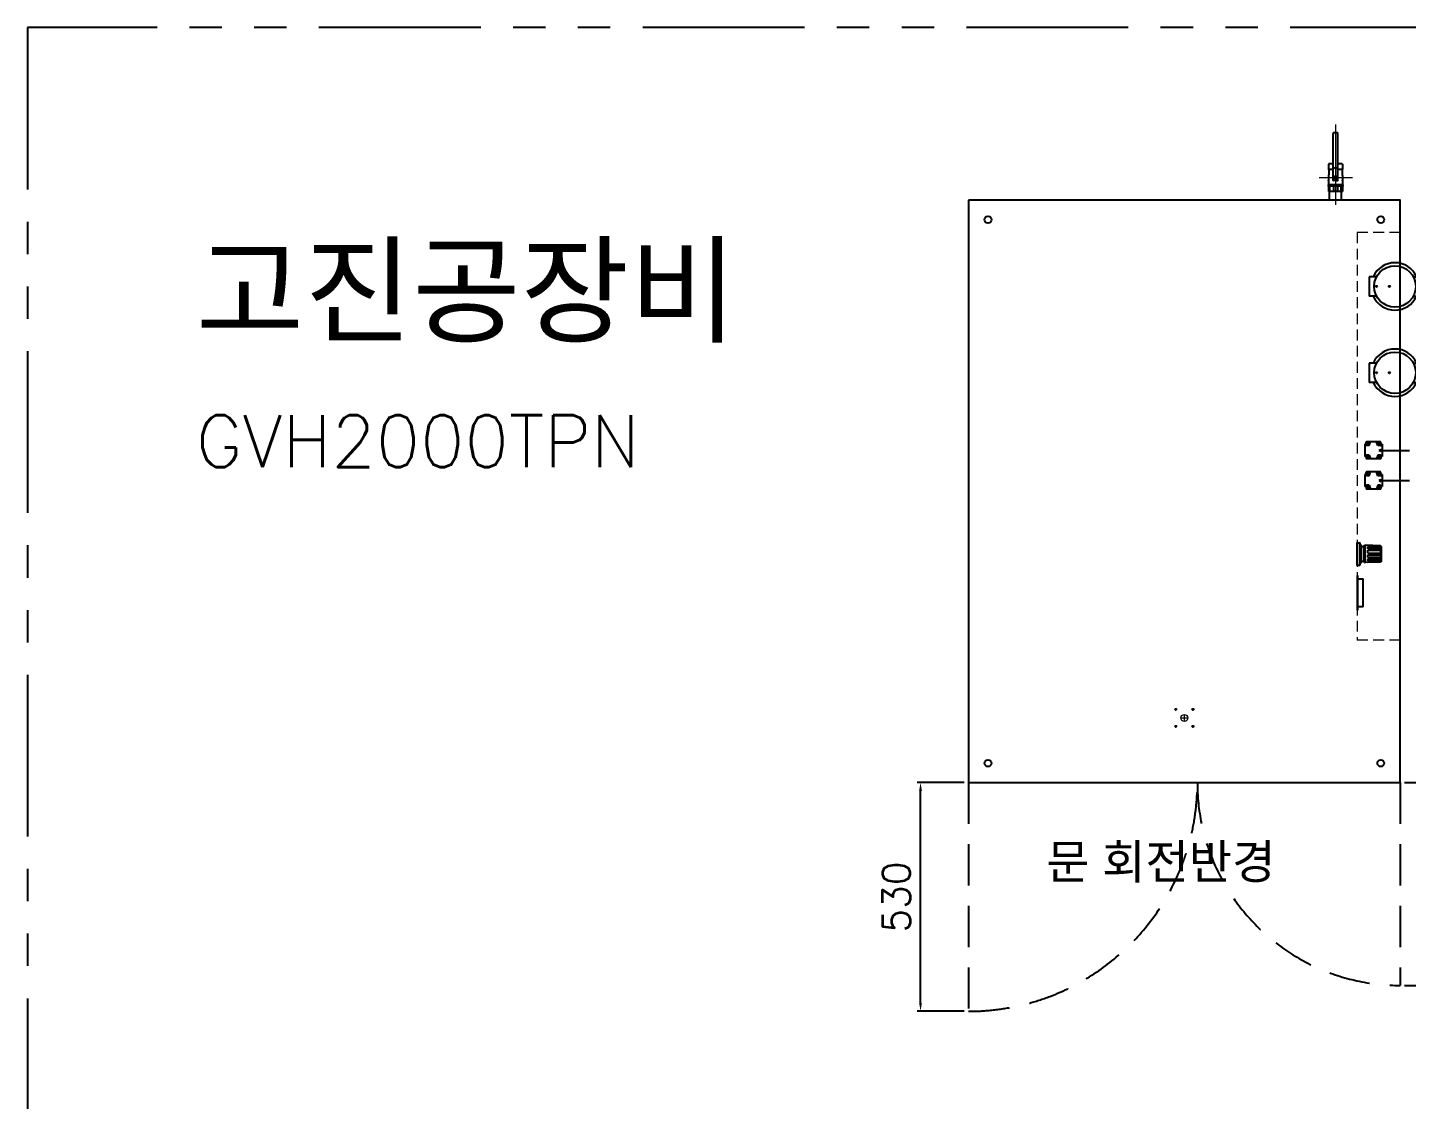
# Model space of a CAD drawing. Header units: millimetres. Extents: x 92843 to 114843, y 2721 to 9158.
# Drawn here: x 92843 to 96037, y 6674 to 9158 of the extents above; entities that cross this region are included whole.
import ezdxf
from ezdxf.enums import TextEntityAlignment as Align

# ---------------------------------------------------------------- set-up
doc = ezdxf.new("R2010")
doc.units = ezdxf.units.MM
doc.header["$LTSCALE"] = 10
for name, pattern in [('C_CENTER_L', [2, 1.25, -0.25, 0.25, -0.25]), ('C_SOLID_L', [0]), ('CENTER', [2, 1.25, -0.25, 0.25, -0.25]), ('DASHED', [0.75, 0.5, -0.25]), ('DASHED2', [9.525, 6.35, -3.175]), ('PHANTOM', [2.5, 1.25, -0.25, 0.25, -0.25, 0.25, -0.25])]:
    doc.linetypes.add(name, pattern=pattern)
doc.layers.add('CENTER', color=1, linetype='Continuous', lineweight=13)
doc.layers.add('DIM', color=1, linetype='Continuous', lineweight=13)
doc.styles.get("Standard").update_dxf_attribs({"font": 'txt.shx'})
doc.styles.add('style1', font='')
doc.styles.get('style1').set_extended_font_data('Gulim')
doc.dimstyles.new('STANDARD$0', dxfattribs={"dimscale": 10, "dimtxt": 2.5, "dimasz": 2.5, "dimexe": 1, "dimexo": 1, "dimgap": 1, "dimtad": 1, "dimtoh": 1, "dimdec": 0, "dimzin": 0, "dimdsep": 46, "dimtxsty": 'Standard', "dimcen": 2.5, "dimclrd": 4, "dimclre": 4, "dimclrt": 4, "dimadec": 0, "dimazin": 0, "dimtfac": 1, "dimtdec": 4, "dimtofl": 0, "dimtmove": 2, "dimatfit": 3, "dimfxl": 1, "dimtolj": 1, "dimtzin": 0, "dimarcsym": 0})

# ---------------------------------------------------------------- blocks, each defined once
blk = doc.blocks.new('A$C53CD5732')
at = {"ltscale": 2}
blk.add_lwpolyline([(0, 1350), (0, 0), (1000, 0), (1000, 1350)], close=True, dxfattribs=at)
at = {"linetype": 'Continuous', "ltscale": 2}
for centre, radius in [((45, 1305), 8), ((955, 1305), 8), ((945, 1150.1), 1.5), ((975, 1150.1), 1.5), ((945, 950.1), 1.5), ((975, 950.1), 1.5), ((480.2, 169.8), 1.5), ((519.8, 169.8), 1.5), ((480.2, 130.2), 1.5), ((519.8, 130.2), 1.5), ((45, 45), 8), ((955, 45), 8)]:
    blk.add_circle(centre, radius, dxfattribs=at)
at = {"linetype": 'Continuous', "lineweight": 9, "ltscale": 2}
blk.add_circle((500, 150), 8, dxfattribs=at)
at = {"layer": 'DIM', "color": 1, "linetype": 'CENTER', "ltscale": 1.5}
for p, q in [((492, 150), (508, 150)), ((500, 142), (500, 158))]:
    blk.add_line(p, q, dxfattribs=at)
blk = doc.blocks.new('A$C37C211A4')
at = {"linetype": 'Continuous', "ltscale": 2}
for p, q in [((-22.5, 60), (22.5, 60)), ((-22.5, 42.4), (-22.5, 60)), ((22.5, 42.4), (22.5, 60)), ((-22.5, -42.4), (-22.5, -60)), ((-22.5, -60), (22.5, -60)), ((22.5, -42.4), (22.5, -60))]:
    blk.add_line(p, q, dxfattribs=at)
blk.add_circle((0, 0), 48, dxfattribs=at)
for start, end in [(114.1477, 245.8523), (294.1477, 65.8523)]:
    blk.add_arc((0, 0), 55, start, end, dxfattribs=at)
blk = doc.blocks.new('BA-20P')
for p, q in [((-104, 4.6), (-104, 0)), ((-104, 0), (-104, -4.6)), ((5.4, 5.6), (-103, 5.6)), ((-32, 15.6), (-31.4, 16)), ((-32, 15.6), (-32, 5.6)), ((-31.4, 16), (-19.7, 16)), ((-22.6, 5.6), (-22.6, -5.6)), ((-19.5, 15.8), (-19.5, 5.6)), ((-19.3, 15.5), (-7, 15.5)), ((-6.4, 15.6), (-6.1, 15.9)), ((-5.6, 16), (5.6, 16)), ((6.2, 16.2), (6.4, 16.3)), ((6.4, 0), (6.4, 4.6)), ((6.9, 16.5), (16, 16.5)), ((16.5, 17), (19.5, 17)), ((16.5, 17), (16.5, -17)), ((18, 17), (18, -17)), ((19.5, 17), (19.5, -17)), ((19.5, 16), (31.4, 16)), ((19.5, 4.5), (32, 4.5)), ((32, 15.6), (31.4, 16)), ((32, 15.6), (32, -15.6)), ((5.4, -5.6), (-103, -5.6)), ((-32, -5.6), (-32, -15.6)), ((-32, -15.6), (-31.4, -16)), ((-31.4, -16), (-19.7, -16)), ((-19.5, -5.6), (-19.5, -15.8)), ((-19.3, -15.5), (-7, -15.5)), ((-6.4, -15.6), (-6.1, -15.9)), ((-5.6, -16), (5.6, -16)), ((6.2, -16.2), (6.4, -16.3)), ((6.4, 0), (6.4, -4.6)), ((6.9, -16.5), (16, -16.5)), ((16.5, -17), (19.5, -17)), ((19.5, -4.5), (32, -4.5)), ((19.5, -16), (31.4, -16)), ((32, -15.6), (31.4, -16))]:
    blk.add_line(p, q)
blk.add_lwpolyline([(4.1, 0), (2.1, 3.6), (-2.1, 3.6), (-4.1, 0), (-2.1, -3.6), (2.1, -3.6)], close=True)
blk.add_circle((0, 0), 2.62)
for centre, radius, start, end in [((-103, 4.6), 1, 90, 180), ((-19.7, 15.8), 0.2, 0, 90), ((-19.3, 15.7), 0.2, 180, 270), ((-7, 16.5), 1, 270, 300.7995), ((-5.6, 15), 1, 90, 120.7995), ((5.4, 4.6), 1, 0, 90), ((5.6, 17), 1, 270, 304.5464), ((6.9, 15.5), 1, 90, 124.5464), ((16, 17), 0.5, 270, 0), ((-103, -4.6), 1, 180, 270), ((-19.7, -15.8), 0.2, 270, 0), ((-19.3, -15.7), 0.2, 90, 180), ((-7, -16.5), 1, 59.2005, 90), ((-5.6, -15), 1, 239.2005, 270), ((5.4, -4.6), 1, 270, 0), ((5.6, -17), 1, 55.4536, 90), ((6.9, -15.5), 1, 235.4536, 270), ((16, -17), 0.5, 0, 90)]:
    blk.add_arc(centre, radius, start, end)
at = {"layer": 'CENTER'}
for p, q in [((0, 39.7), (0, -37.9)), ((-123.4, 0), (62.6, 0))]:
    blk.add_line(p, q, dxfattribs=at)
blk = doc.blocks.new('*D61')
at = {"layer": 'Defpoints', "color": 0, "linetype": 'Continuous', "ltscale": 2, "transparency": 16777216}
for p in [(94911.4, 7408.4), (95022.7, 7408.4), (95022.7, 6878.4)]:
    blk.add_point(p, dxfattribs=at)
at = {"layer": 'DIM', "color": 0, "linetype": 'Continuous', "lineweight": -2, "ltscale": 2, "transparency": 16777216}
for p, q in [((95012.7, 7408.4), (94903.4, 7408.4)), ((94911.4, 6897.6), (94911.4, 7389.2)), ((95012.7, 6878.4), (94903.4, 6878.4))]:
    blk.add_line(p, q, dxfattribs=at)
at = {"layer": 'DIM', "color": 0, "linetype": 'Continuous', "ltscale": 2, "transparency": 16777216}
for points in [[(94908.2, 7389.2), (94914.6, 7389.2), (94911.4, 7408.4)], [(94908.2, 6897.6), (94914.6, 6897.6), (94911.4, 6878.4)]]:
    blk.add_solid(points, dxfattribs=at)
at = {"layer": 'DIM', "color": 0, "linetype": 'Continuous', "ltscale": 2, "transparency": 16777216, "insert": (94855.4, 7143.4), "char_height": 64, "attachment_point": 5, "rotation": 90}
blk.add_mtext('\\A1;530', dxfattribs=at)
blk = doc.blocks.new('*D62')
at = {"layer": 'Defpoints', "color": 0, "linetype": 'Continuous', "ltscale": 2, "transparency": 16777216}
for p in [(96022.7, 7408.4), (96162.2, 7408.4), (96022.7, 6938.4)]:
    blk.add_point(p, dxfattribs=at)
at = {"layer": 'DIM', "color": 0, "linetype": 'Continuous', "lineweight": -2, "ltscale": 2, "transparency": 16777216}
for p, q in [((96032.7, 7408.4), (96170.2, 7408.4)), ((96162.2, 6957.6), (96162.2, 7389.2)), ((96032.7, 6938.4), (96170.2, 6938.4))]:
    blk.add_line(p, q, dxfattribs=at)
at = {"layer": 'DIM', "color": 0, "linetype": 'Continuous', "ltscale": 2, "transparency": 16777216}
for points in [[(96159, 7389.2), (96165.4, 7389.2), (96162.2, 7408.4)], [(96159, 6957.6), (96165.4, 6957.6), (96162.2, 6938.4)]]:
    blk.add_solid(points, dxfattribs=at)
at = {"layer": 'DIM', "color": 0, "linetype": 'Continuous', "ltscale": 2, "transparency": 16777216, "insert": (96106.2, 7173.4), "char_height": 64, "attachment_point": 5, "rotation": 90}
blk.add_mtext('\\A1;470', dxfattribs=at)

msp = doc.modelspace()

# ---------------------------------------------------------------- linework, layer by layer
for p, q in [((95859.3, 8778.2), (95859.7, 8792.7)), ((95860.9, 8793.3), (95859.7, 8792.7)), ((95884.4, 8793.3), (95860.9, 8793.3)), ((95884.4, 8793.3), (95885.6, 8792.7)), ((95886.1, 8778.2), (95885.6, 8792.7)), ((95886.3, 8778.2), (95859.1, 8778.2)), ((95859.1, 8758.4), (95859.1, 8778.2)), ((95886.3, 8758.4), (95886.3, 8778.2)), ((95922.7, 7911.9), (95922.7, 7964.9)), ((95923.2, 7964.4), (95922.7, 7963.9)), ((95923.2, 7912.4), (95923.2, 7964.4)), ((95923.2, 7964.4), (95929.2, 7964.4)), ((95929.2, 7912.4), (95929.2, 7964.4)), ((95929.7, 7963.9), (95929.2, 7964.4)), ((95929.7, 7912.9), (95929.7, 7963.9)), ((95929.7, 7958.9), (95931.9, 7958.9)), ((95931.9, 7917.9), (95931.9, 7958.9)), ((95933.2, 7957.7), (95931.9, 7958.9)), ((95933.2, 7919.2), (95933.2, 7957.7)), ((95933.2, 7955.4), (95939.2, 7955.4)), ((95939.2, 7957.4), (95940.2, 7958.4)), ((95939.2, 7919.4), (95939.2, 7957.4)), ((95940.2, 7958.4), (95941.7, 7958.4)), ((95977.2, 7957.5), (95941.7, 7958.4)), ((95941.7, 7918.4), (95941.7, 7958.4)), ((95977.2, 7957.4), (95947.7, 7958.2)), ((95947.7, 7956.6), (95947.7, 7958.2)), ((95978.1, 7956.4), (95947.7, 7957.4)), ((95977.2, 7955.7), (95947.7, 7956.6)), ((95977.2, 7953.9), (95947.7, 7954.8)), ((95947.7, 7949.9), (95947.7, 7954.8)), ((95977.2, 7957.5), (95977.2, 7957.4)), ((95979.2, 7955.4), (95977.2, 7957.5)), ((95978.1, 7956.4), (95977.2, 7957.4)), ((95977.2, 7953.9), (95977.2, 7955.7)), ((95978.1, 7954.9), (95977.2, 7955.7)), ((95978.1, 7954.9), (95978.1, 7956.4)), ((95979.2, 7921.4), (95979.2, 7955.4)), ((95978.1, 7953.1), (95947.7, 7953.9)), ((95977.2, 7949.4), (95947.7, 7949.9)), ((95977.2, 7946.3), (95947.7, 7946.8)), ((95947.7, 7940.2), (95947.7, 7946.8)), ((95978.1, 7945.8), (95947.7, 7946.3)), ((95947.7, 7940.2), (95978.1, 7940.2)), ((95947.7, 7936.6), (95978.1, 7936.6)), ((95947.7, 7930), (95947.7, 7936.6)), ((95978.1, 7931), (95947.7, 7930.5)), ((95977.2, 7930.5), (95947.7, 7930)), ((95977.2, 7927.4), (95947.7, 7926.9)), ((95947.7, 7922.1), (95947.7, 7926.9)), ((95978.1, 7923.7), (95947.7, 7922.9)), ((95977.2, 7922.9), (95947.7, 7922.1)), ((95978.1, 7953.1), (95977.2, 7953.9)), ((95977.2, 7946.3), (95977.2, 7949.4)), ((95978.1, 7948.9), (95977.2, 7949.4)), ((95978.1, 7945.8), (95977.2, 7946.3)), ((95977.2, 7936.6), (95977.2, 7940.2)), ((95978.1, 7931), (95977.2, 7930.5)), ((95977.2, 7930.5), (95977.2, 7927.4)), ((95978.1, 7927.9), (95977.2, 7927.4)), ((95978.1, 7923.7), (95977.2, 7922.9)), ((95977.2, 7922.9), (95977.2, 7921.1)), ((95978.1, 7948.9), (95978.1, 7953.1)), ((95978.1, 7940.2), (95978.1, 7945.8)), ((95978.1, 7936.6), (95978.1, 7931)), ((95978.1, 7927.9), (95978.1, 7923.7)), ((95922.7, 7912.9), (95923.2, 7912.4)), ((95923.2, 7912.4), (95929.2, 7912.4)), ((95929.2, 7912.4), (95929.7, 7912.9)), ((95929.7, 7917.9), (95931.9, 7917.9)), ((95931.9, 7917.9), (95933.2, 7919.2)), ((95933.2, 7921.4), (95939.2, 7921.4)), ((95940.2, 7918.4), (95939.2, 7919.4)), ((95940.2, 7918.4), (95941.7, 7918.4)), ((95977.2, 7919.4), (95941.7, 7918.4)), ((95977.2, 7921.1), (95947.7, 7920.3)), ((95978.1, 7920.4), (95947.7, 7919.4)), ((95947.7, 7918.6), (95947.7, 7920.3)), ((95977.2, 7919.4), (95947.7, 7918.6)), ((95978.1, 7921.9), (95977.2, 7921.1)), ((95979.2, 7921.4), (95977.2, 7919.4)), ((95978.1, 7920.4), (95977.2, 7919.4)), ((95977.2, 7919.4), (95977.2, 7919.4)), ((95978.1, 7921.9), (95978.1, 7920.4))]:
    msp.add_line(p, q)
at = {"color": 8, "linetype": 'DASHED', "lineweight": 13, "ltscale": 5}
for p, q in [((95922.7, 8683.4), (95922.7, 7738.4)), ((96022.7, 8683.4), (95922.7, 8683.4)), ((96022.7, 7738.4), (95922.7, 7738.4))]:
    msp.add_line(p, q, dxfattribs=at)
at = {"color": 7, "linetype": 'Continuous'}
for p, q in [((95940.8, 8192.5), (95940.8, 8164.5)), ((95942.8, 8192.5), (95940.8, 8192.5)), ((95944.3, 8190), (95940.8, 8190)), ((95942.8, 8192.5), (95944.3, 8198.1)), ((95942.8, 8192.5), (95944.6, 8189.5)), ((95951.1, 8189.5), (95944.6, 8189.5)), ((95976.8, 8198.5), (95944.8, 8198.5)), ((95951.1, 8189.5), (95953.5, 8198.5)), ((95970.5, 8189.5), (95968.1, 8198.5)), ((95977.1, 8189.5), (95970.5, 8189.5)), ((95974.2, 8178.5), (95977.8, 8180.6)), ((95974.2, 8178.5), (95977.8, 8176.4)), ((95978.8, 8192.5), (95977.1, 8189.5)), ((95978.8, 8192.5), (95977.3, 8198.1)), ((95977.4, 8190), (95980.8, 8190)), ((95977.8, 8180.6), (95977.8, 8179.4)), ((95979.8, 8179.4), (95977.8, 8179.4)), ((95980.8, 8192.5), (95978.8, 8192.5)), ((95979.8, 8179.4), (95979.8, 8177.6)), ((95980.8, 8192.5), (95980.8, 8164.5)), ((95944.3, 8167), (95940.8, 8167)), ((95942.8, 8164.5), (95940.8, 8164.5)), ((95942.8, 8164.5), (95944.6, 8167.5)), ((95942.8, 8164.5), (95944.3, 8158.9)), ((95951.1, 8167.5), (95944.6, 8167.5)), ((95976.8, 8158.5), (95944.8, 8158.5)), ((95951.1, 8167.5), (95953.5, 8158.5)), ((95970.5, 8167.5), (95968.1, 8158.5)), ((95977.1, 8167.5), (95970.5, 8167.5)), ((95978.8, 8164.5), (95977.1, 8167.5)), ((95978.8, 8164.5), (95977.3, 8158.9)), ((95977.4, 8167), (95980.8, 8167)), ((95979.8, 8177.6), (95977.8, 8177.6)), ((95977.8, 8176.4), (95977.8, 8177.6)), ((95980.8, 8164.5), (95978.8, 8164.5)), ((95940.8, 8122.6), (95940.8, 8094.6)), ((95942.8, 8122.6), (95940.8, 8122.6)), ((95944.3, 8120.1), (95940.8, 8120.1)), ((95942.8, 8122.6), (95944.3, 8128.2)), ((95942.8, 8122.6), (95944.6, 8119.6)), ((95951.1, 8119.6), (95944.6, 8119.6)), ((95976.8, 8128.6), (95944.8, 8128.6)), ((95951.1, 8119.6), (95953.5, 8128.6)), ((95970.5, 8119.6), (95968.1, 8128.6)), ((95977.1, 8119.6), (95970.5, 8119.6)), ((95978.8, 8122.6), (95977.1, 8119.6)), ((95978.8, 8122.6), (95977.3, 8128.2)), ((95977.4, 8120.1), (95980.8, 8120.1)), ((95980.8, 8122.6), (95978.8, 8122.6)), ((95980.8, 8122.6), (95980.8, 8094.6)), ((95944.3, 8097.1), (95940.8, 8097.1)), ((95942.8, 8094.6), (95940.8, 8094.6)), ((95942.8, 8094.6), (95944.6, 8097.6)), ((95942.8, 8094.6), (95944.3, 8088.9)), ((95951.1, 8097.6), (95944.6, 8097.6)), ((95976.8, 8088.6), (95944.8, 8088.6)), ((95951.1, 8097.6), (95953.5, 8088.6)), ((95970.5, 8097.6), (95968.1, 8088.6)), ((95977.1, 8097.6), (95970.5, 8097.6)), ((95974.2, 8108.6), (95977.8, 8110.6)), ((95974.2, 8108.6), (95977.8, 8106.5)), ((95978.8, 8094.6), (95977.1, 8097.6)), ((95978.8, 8094.6), (95977.3, 8088.9)), ((95977.4, 8097.1), (95980.8, 8097.1)), ((95977.8, 8110.6), (95977.8, 8109.5)), ((95979.8, 8109.5), (95977.8, 8109.5)), ((95979.8, 8107.7), (95977.8, 8107.7)), ((95977.8, 8106.5), (95977.8, 8107.7)), ((95980.8, 8094.6), (95978.8, 8094.6)), ((95979.8, 8109.5), (95979.8, 8107.7))]:
    msp.add_line(p, q, dxfattribs=at)
at = {"color": 2, "linetype": 'C_CENTER_L'}
for p, q in [((95945, 8194.5), (95950.7, 8194.5)), ((95947.8, 8191.5), (95947.8, 8197.5)), ((95976.7, 8194.5), (95970.9, 8194.5)), ((95973.8, 8191.5), (95973.8, 8197.5)), ((95945, 8162.5), (95950.7, 8162.5)), ((95947.8, 8165.5), (95947.8, 8159.5)), ((95976.7, 8162.5), (95970.9, 8162.5)), ((95973.8, 8165.5), (95973.8, 8159.5)), ((95945, 8124.6), (95950.7, 8124.6)), ((95947.8, 8121.6), (95947.8, 8127.5)), ((95976.7, 8124.6), (95970.9, 8124.6)), ((95973.8, 8121.6), (95973.8, 8127.5)), ((95945, 8092.6), (95950.7, 8092.6)), ((95947.8, 8095.5), (95947.8, 8089.6)), ((95976.7, 8092.6), (95970.9, 8092.6)), ((95973.8, 8095.5), (95973.8, 8089.6))]:
    msp.add_line(p, q, dxfattribs=at)
at = {"color": 8, "linetype": 'DASHED2'}
for p, q in [((95980.8, 8178.5), (98446.8, 8178.5)), ((95980.8, 8108.6), (98446.8, 8108.6))]:
    msp.add_line(p, q, dxfattribs=at)
at = {"linetype": 'Continuous', "ltscale": 2}
for p, q in [((95924.7, 7888.4), (95922.7, 7888.4)), ((95922.7, 7888.4), (95922.7, 7808.4)), ((95922.7, 7880.9), (95936.7, 7880.9)), ((95924.7, 7808.4), (95924.7, 7888.4)), ((95936.7, 7815.9), (95936.7, 7880.9)), ((95936.7, 7815.9), (95922.7, 7815.9)), ((95922.7, 7808.4), (95924.7, 7808.4))]:
    msp.add_line(p, q, dxfattribs=at)
at = {"color": 6, "linetype": 'DASHED2', "ltscale": 1.5}
for p, q in [((95022.7, 7408.4), (95022.7, 6878.4)), ((96022.7, 7408.4), (96022.7, 6938.4))]:
    msp.add_line(p, q, dxfattribs=at)
at = {"color": 8, "linetype": 'PHANTOM', "ltscale": 30}
msp.add_lwpolyline([(97642.7, 9158.4), (92842.7, 9158.4), (92842.7, 4158.4), (99842.7, 4158.4), (99842.7, 6958.4)], dxfattribs=at)
at = {"color": 7, "linetype": 'C_SOLID_L'}
for centre in [(95947.8, 8194.5), (95973.8, 8194.5), (95947.8, 8162.5), (95973.8, 8162.5), (95947.8, 8124.6), (95973.8, 8124.6), (95947.8, 8092.6), (95973.8, 8092.6)]:
    msp.add_circle(centre, 2, dxfattribs=at)
at = {"color": 7, "linetype": 'Continuous'}
for centre in [(95947.8, 8194.5), (95973.8, 8194.5), (95947.8, 8162.5), (95973.8, 8162.5), (95947.8, 8124.6), (95973.8, 8124.6), (95947.8, 8092.6), (95973.8, 8092.6)]:
    msp.add_circle(centre, 1.62, dxfattribs=at)
for centre, start, end in [((95944.8, 8198), 90, 165), ((95976.8, 8198), 15.0002, 90.0006), ((95944.8, 8159), 195.0002, 270.0006), ((95976.8, 8159), 269.9994, 344.9998), ((95944.8, 8128.1), 90, 165), ((95976.8, 8128.1), 15.0002, 90.0006), ((95944.8, 8089.1), 195.0002, 270.0006), ((95976.8, 8089.1), 269.9994, 344.9998)]:
    msp.add_arc(centre, 0.5, start, end, dxfattribs=at)
at = {"color": 6, "linetype": 'DASHED2', "ltscale": 1.5}
for centre, radius, start, end in [((95022.7, 7408.4), 530, 270, 0), ((96022.7, 7408.4), 470, 180, 270)]:
    msp.add_arc(centre, radius, start, end, dxfattribs=at)

# ---------------------------------------------------------------- block references
at = {"rotation": 270}
msp.add_blockref('BA-20P', (95872.7, 8810.2), dxfattribs=at)
at = {"ltscale": 2}
msp.add_blockref('A$C53CD5732', (95022.7, 7408.4), dxfattribs=at)
at = {"linetype": 'Continuous', "ltscale": 2, "rotation": 270}
for p in [(96010.5, 8558.4), (96010.5, 8358.4)]:
    msp.add_blockref('A$C37C211A4', p, dxfattribs=at)

# ---------------------------------------------------------------- texts
at = {"linetype": 'Continuous', "ltscale": 2, "style": 'style1'}
msp.add_text('고진공장비', height=200, dxfattribs=at).set_placement((93859.8, 8389.4), align=Align.BOTTOM_CENTER)
msp.add_text('GVH2000TPN', height=120).set_placement((93232.6, 8103.7), align=Align.BOTTOM_LEFT)
at = {"insert": (95202.6, 7265.3), "char_height": 80, "attachment_point": 1}
msp.add_mtext_dynamic_manual_height_columns('{\\fGulim|b0|i0|c129|p50;문 회전반경}', width=1738.185, gutter_width=12.5, heights=[0], dxfattribs=at)

# ---------------------------------------------------------------- dimensions: what is measured, and where the dimension line sits
at = {"layer": 'DIM', "linetype": 'Continuous', "ltscale": 2}
for base, p1, p2, picture, middle in [((94911.4, 7408.4), (95022.7, 6878.4), (95022.7, 7408.4), '*D61', (94855.4, 7143.4)), ((96162.2, 7408.4), (96022.7, 6938.4), (96022.7, 7408.4), '*D62', (96106.2, 7173.4))]:
    dim = msp.add_linear_dim(base=base, p1=p1, p2=p2, angle=90, dimstyle='STANDARD$0', override={"dimscale": 160, "dimtxt": 0.4, "dimasz": 0.12, "dimexe": 0.05, "dimexo": 0.0625, "dimgap": 0.15, "dimcen": 0.08, "dimclrd": 0, "dimclre": 0, "dimclrt": 0, "dimtdec": 0, "dimtmove": 0}, dxfattribs=at)
    dim.commit()
    dim.dimension.update_dxf_attribs({"geometry": picture, "text_midpoint": middle})

doc.saveas('drawing.dxf')
